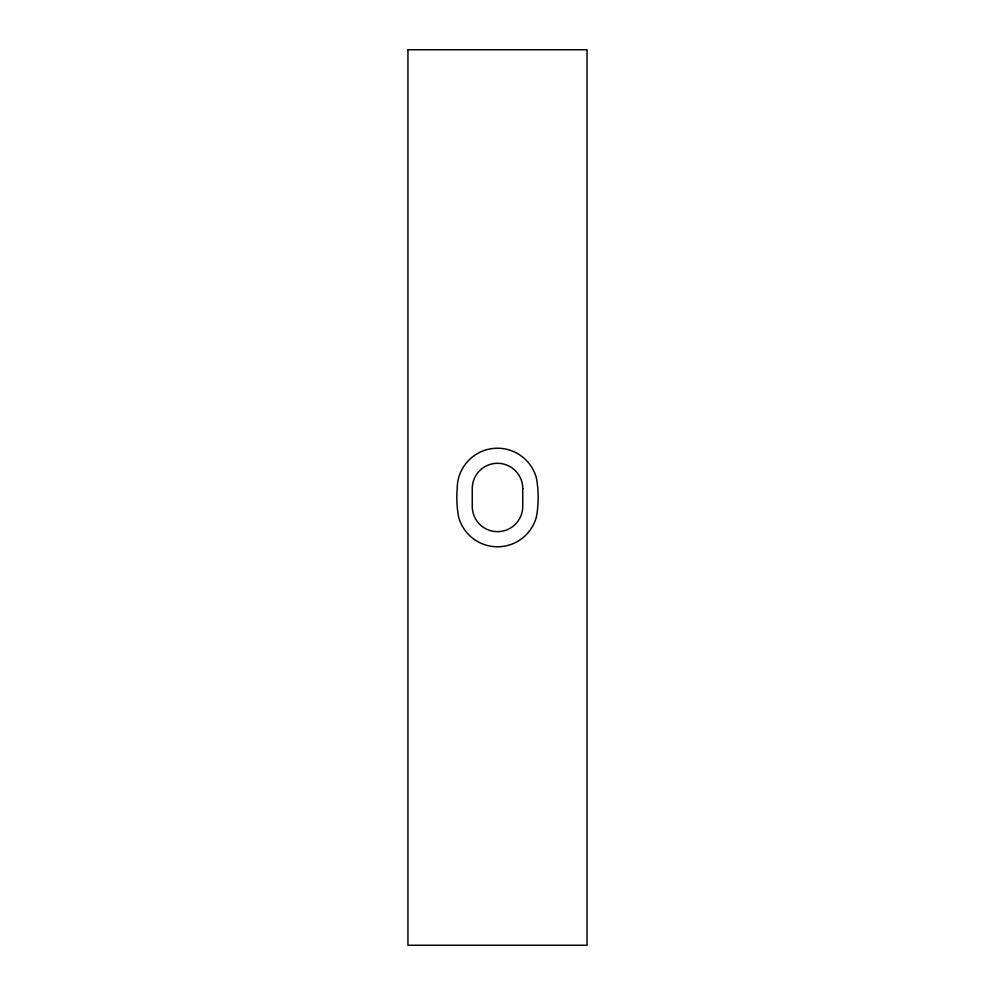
<?xml version="1.0" encoding="UTF-8"?>
<svg xmlns="http://www.w3.org/2000/svg" width="995" height="995" viewBox="0 0 995 995"><rect width="100%" height="100%" fill="white"/><g stroke="black" fill="none" stroke-linecap="round" stroke-linejoin="round"><path stroke-width="1.49" d="M407.95 49.75L407.95 945.25L587.05 945.25L587.05 49.75L407.95 49.75M522.748 488.545L522.748 506.43A25.248 25.248 0 0 1 497.475 531.653A25.248 25.248 0 0 1 472.252 506.38L472.252 488.545A25.248 25.248 0 0 1 497.5 463.297A25.248 25.248 0 0 1 522.748 488.545M536.429 516.89A108.691 108.691 0 0 0 536.429 478.11A40.297 40.297 0 0 0 457.202 488.545A108.691 108.691 0 0 0 458.571 516.89A40.297 40.297 0 0 0 536.429 516.89"/></g></svg>
